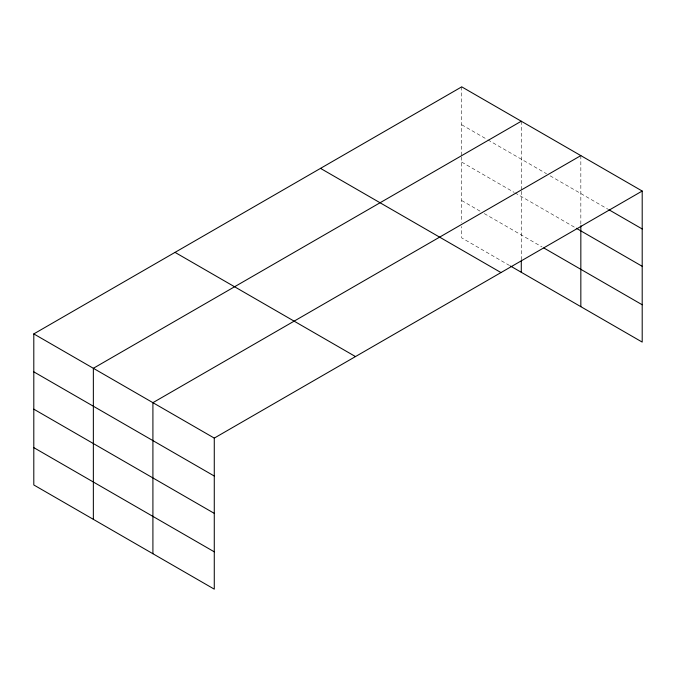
<?xml version="1.0" encoding="UTF-8"?>
<svg xmlns="http://www.w3.org/2000/svg" width="676" height="676" viewBox="0 0 676 676"><rect width="100%" height="100%" fill="white"/><g stroke="black" fill="none" stroke-linecap="round" stroke-linejoin="round"><path stroke-width="0.51" stroke-dasharray="3.38 2.54" d="M461.725 124.781L486.999 139.366M487.895 139.89L546.546 173.749M550.163 175.836L607.91 209.171M461.725 162.105L514.064 192.322M514.968 192.846L575.428 227.753M461.725 200.569L480.678 211.512M484.286 213.591L542.042 246.934M509.552 265.507L461.725 237.901L461.725 226.494M580.836 155.615L580.836 224.652M521.28 121.232L521.28 190.269M521.28 191.308L521.28 259.837M461.725 86.849L461.725 155.886M461.725 156.925L461.725 222.345"/><path stroke-width="1.01" d="M642.2 191.038L461.725 86.849L33.8 333.91L33.8 484.962L214.275 589.151L214.275 438.099L642.2 191.038L642.2 342.09L510.456 266.031M521.28 121.232L93.356 368.293L93.356 519.345M580.836 155.615L152.911 402.676L152.911 553.728M608.814 209.695L642.2 228.97M576.324 228.268L642.2 266.302M543.842 247.974L642.2 304.766M320.509 168.375L500.984 272.572M175.016 252.376L355.491 356.573M33.8 333.91L214.275 438.099M33.8 371.842L214.275 476.031M33.8 409.166L214.275 513.363M33.8 447.63L214.275 551.827M580.836 225.691L580.836 306.667M521.28 260.877L521.28 272.284"/></g></svg>
